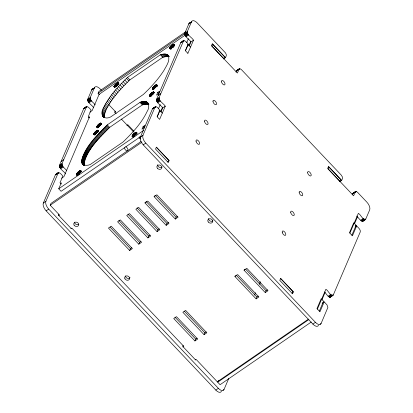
<?xml version="1.0" encoding="UTF-8"?>
<svg xmlns="http://www.w3.org/2000/svg" width="413" height="413" viewBox="0 0 413 413"><rect width="100%" height="100%" fill="white"/><g stroke="black" fill="none" stroke-linecap="round" stroke-linejoin="round"><path stroke-width="0.62" d="M81.691 161.426C84.582 146.445 97.148 135.464 107.261 124.881L139.971 102.388C147.374 98.583 151.034 105.759 147.002 111.727C141.396 123.394 132.32 132.976 123.146 141.927L90.215 164.57C87.231 165.892 81.542 165.943 81.691 161.426L84.066 163.935L84.288 165.406L81.913 162.898M84.066 163.935C86.957 148.954 99.523 137.973 109.636 127.39L142.346 104.897L146.202 104.071L148.964 104.468M168.05 55.259C170.677 60.355 166.274 65.956 163.971 70.365C158.236 79.286 151.044 87.189 143.357 94.463L110.648 116.956C103.302 120.725 99.59 113.658 103.586 107.685C109.197 95.981 118.288 86.374 127.488 77.401L160.383 54.784C163.14 53.86 166.971 53.246 168.845 56.096M102.202 115.248L104.577 117.757C103.797 111.918 107.783 106.719 110.627 101.975C116.146 93.901 122.79 86.642 129.863 79.91L162.758 57.293L166.506 56.529L168.845 56.762L166.47 54.253M152.34 88.785C153.951 89.6 156.429 86.575 157.116 84.944C155.665 84.138 151.117 87.995 153.135 89.621M76.297 174.637C77.851 175.515 80.458 172.417 81.072 170.76C79.508 170.135 75.13 173.821 77.086 175.473M96.627 127.044C98.036 128.123 100.7 124.881 101.376 123.353C100.091 122.32 95.382 126.316 97.406 127.958M132.031 136.244C133.378 137.39 136.161 134.086 136.786 132.521C135.402 131.628 130.854 135.516 132.821 137.08M65.646 173.94C64.041 171.127 59.038 169.134 59.482 165.283L83.632 108.82C86.616 104.603 88.754 107.215 91.082 110.075L88.268 116.652L89.538 117.994M66.57 170.455C65.161 168.39 61.516 166.553 62.043 163.527L86.58 106.647M93.488 107.488C91.934 104.856 87.251 102.899 87.726 99.244L91.898 89.497L94.453 87.737A6.417 3.196 55.5 0 1 100.132 88.924L101.459 90.318M95.227 104.866C93.772 102.615 89.766 100.731 90.282 97.483L94.453 87.737M161.003 111.959L162.722 107.938C161.116 105.124 156.114 103.136 156.558 99.285L180.708 42.823C183.692 38.605 185.829 41.212 188.158 44.072L185.344 50.649L187.889 53.339M318.537 325.268A6.391 3.18 55.5 0 1 312.878 324.086L143.223 144.86A6.391 3.18 55.5 0 1 140.394 137.08L142.955 135.319L155.025 107.091C156.801 105.346 158.778 109.497 159.908 110.095L157.085 116.698L159.63 119.383L165.277 106.182C163.677 103.369 158.675 101.376 159.119 97.525L183.651 40.644M223.438 58.997L225.488 57.588L226.262 55.776L226.257 54.454L225.462 52.843L197.207 22.921A6.417 3.196 55.5 0 0 191.529 21.739L188.973 23.5L184.802 33.247C184.353 37.103 189.361 39.101 190.971 41.919L189.257 45.931M187.869 53.313L193.527 40.159C191.921 37.346 186.913 35.342 187.357 31.486L191.529 21.739M113.88 86.637C114.881 88.15 117.922 84.588 118.557 83.204C117.705 81.686 112.573 86.069 114.669 87.473M93.565 134.158C94.51 135.727 97.607 132.124 98.232 130.761C97.437 129.176 92.249 133.616 94.355 134.994M169.614 48.28C170.471 49.932 173.651 46.271 174.26 44.934C173.553 43.262 168.282 47.758 170.404 49.116M149.33 95.718C149.883 97.654 153.419 93.787 153.941 92.476C153.275 90.772 148.014 95.264 150.125 96.554M221.461 391.266A6.391 3.18 55.5 0 1 215.803 390.089L46.148 210.862A6.391 3.18 55.5 0 1 43.319 203.077L55.394 174.849C58.372 170.646 60.51 173.233 62.833 176.093L60.009 182.696L61.279 184.038M43.319 203.077L45.879 201.322L58.336 172.675M58.631 215.72L59.544 215.09L50.216 205.23L51.005 203.382L141.153 141.406M99.394 94.696L98.093 93.317L98.883 91.469L185.845 31.677M141.179 136.233L61.103 191.296L58.729 188.787L61.258 182.871L60.344 183.501M58.883 214.104L58.46 215.096L71.186 228.534M115.263 111.138L114.84 112.124L116.156 113.518M143.099 126.595L141.969 129.233L143.796 127.978L144.927 125.335L143.099 126.595L144.287 127.849M157.673 92.502L156.542 95.145L158.37 93.885L159.501 91.247L157.673 92.502L158.86 93.756M140.394 137.08L152.469 108.851L155.598 106.621M158.494 108.686L160.244 104.587M186.697 42.704L188.426 38.657M157.26 116.858L159.939 110.586L162.314 113.095M185.494 50.804L188.163 44.558L190.538 47.067M160.621 111.778L162.619 107.096M188.824 45.791L190.558 41.744M144.989 202.943L147.73 201.059L168.932 223.464L166.191 225.348L144.989 202.943L145.386 202.019M129.661 250.469L132.397 248.585L111.195 226.179L108.454 228.064L129.661 250.469L130.451 248.621L131.819 247.676M167.838 162.092L168.628 160.239L156.331 147.245M169.108 160.554L168.261 162.536L155.536 149.093L156.382 147.116L169.108 160.554L168.086 161.261M154.121 196.665L156.863 194.781L178.065 217.186L175.329 219.071L154.121 196.665L154.519 195.741M138.794 244.186L141.535 242.302L120.328 219.897L117.591 221.781L138.794 244.186L139.584 242.338L140.957 241.399M147.926 237.909L150.668 236.024L129.465 213.619L126.724 215.503L147.926 237.909L148.716 236.06L150.089 235.116M157.059 231.631L159.8 229.747L138.598 207.341L135.856 209.226L157.059 231.631L157.854 229.783L159.222 228.838M166.191 225.348L166.986 223.5L168.814 222.246M235.968 72.058C236.592 69.947 239.777 67.365 241.533 69.745L341.205 175.04L342.367 176.903L342.475 178.54L341.701 180.357L339.656 181.766M175.329 219.071L176.119 217.223L177.487 216.278M183.16 345.387L182.732 346.378L195.457 359.816M194.936 340.947L197.677 339.063L176.47 316.657L173.734 318.542L194.936 340.947L195.726 339.099L197.099 338.154M204.068 334.669L206.81 332.785L185.607 310.38L182.866 312.264L204.068 334.669L204.863 332.821L206.232 331.876M234.925 276.473L237.666 274.588L258.868 296.993L256.132 298.878L234.925 276.473L235.322 275.548M244.062 270.19L246.798 268.305L268.006 290.711L265.265 292.595L244.062 270.19L244.455 269.266M254.563 295.042L255.559 292.714M259.297 283.989L260.293 281.661M256.132 298.878L256.922 297.03L258.29 296.085M265.265 292.595L266.055 290.747L267.428 289.807M222.994 390.213L224.016 389.505L228.725 378.499M292.089 293.385L292.884 291.537L280.582 278.543M293.38 291.836L292.533 293.819L279.792 280.391L280.659 278.398L293.38 291.836L292.358 292.543M352.181 194.828C352.805 192.716 355.996 190.135 357.746 192.515L366.863 202.148A6.36 3.165 55.5 0 1 369.681 209.897L365.784 219.014C362.149 224.352 359.491 218.673 356.693 216.03M317.411 309.074L325.888 289.27C328.118 289.941 330.328 296.875 333.306 294.954L360.275 231.889C360.802 229.349 357.999 227.584 356.667 225.926L355.134 226.98M349.894 233.113L358.36 213.335C360.864 214.497 362.268 219.922 365.551 219.329M356.667 225.926L352.439 235.802L349.501 232.679L353.745 222.772L356.12 225.281L351.876 235.188M320.07 324.21L321.092 323.508L327.901 307.375L326.998 304.897L324.195 301.862L319.956 311.763L316.947 308.635L321.19 298.728L323.565 301.242L319.321 311.144M311.278 322.026L220.083 384.715L217.708 382.206L218.456 380.456M259.741 284.134L260.479 282.404M321.887 299.9L325.17 292.234M354.653 223.443L357.622 216.515M362.996 221.089L363.223 220.774M330.751 296.71C328.175 298.599 326.053 292.574 324.215 291.965M91.671 90.034L94.226 88.274M188.741 24.031L191.302 22.276M87.726 99.244L90.282 97.483M87.628 99.698L90.184 97.938M87.628 99.967L90.184 98.206M184.802 33.247L187.357 31.486M87.664 100.256L90.22 98.501M98.093 93.317L187.259 31.94M87.732 100.566L90.292 98.805M184.704 33.969L187.259 32.209M87.835 100.886L90.395 99.125M184.74 34.258L187.296 32.498M87.969 101.211L90.524 99.456M184.807 34.568L187.368 32.808M88.129 101.541L90.69 99.781M184.91 34.888L187.466 33.128M187.6 33.453L99.089 94.371L92.161 110.57L89.879 112.14M88.315 101.861L90.875 100.101M185.205 35.539L187.76 33.783M88.527 102.176L91.082 100.416M185.391 35.864L187.951 34.103M185.602 36.174L188.158 34.413M89.002 102.744L91.557 100.989M186.077 36.747L188.633 34.986M83.86 108.505L86.761 106.59M83.632 108.82L86.973 106.575M85.661 107.659L86.689 106.952M180.935 42.503L183.837 40.588M180.708 42.823L184.048 40.572M182.226 42.007L183.248 41.305M190.971 41.919L193.527 40.159M187.249 45.187L188.163 44.558M88.578 117.447L89.492 116.817L63.938 176.599L61.656 178.168M114.566 112.315L115.48 111.686L108.96 104.799M61.114 161.473L63.674 159.712M158.189 95.47L160.75 93.715M59.482 165.283L62.043 163.527M59.384 165.737L61.94 163.976M59.384 166.005L61.945 164.245M156.558 99.285L159.119 97.525M59.42 166.294L61.981 164.534M156.46 99.734L159.015 97.979M59.493 166.599L62.048 164.839M156.46 100.003L159.02 98.242M59.591 166.914L62.151 165.159M156.496 100.292L159.057 98.531M156.568 100.596L159.124 98.841M59.725 167.239L62.28 165.484M156.666 100.917L159.227 99.156M59.885 167.564L62.44 165.809M156.801 101.242L159.356 99.481M60.071 167.885L62.626 166.129M156.961 101.567L159.516 99.807M60.277 168.199L62.838 166.439M157.146 101.887L159.702 100.127M157.353 102.197L159.914 100.442M60.747 168.767L63.308 167.007M157.823 102.765L160.383 101.009M126.863 125.309L127.777 124.685L133.967 131.226M55.621 174.534L58.522 172.619M55.394 174.849L58.729 172.603M56.911 174.038L58.956 172.634M152.469 108.851L155.025 107.091M152.696 108.536L155.293 106.957M155.52 106.982L153.249 108.366M162.722 107.938L165.277 106.182M159.026 111.211L159.939 110.586M58.729 188.787L143.574 130.446M236.432 70.974L239.561 68.744M239.767 68.728L236.659 70.659M50.216 205.23L141.948 142.165M46.148 210.862L48.708 209.102A6.391 3.18 55.5 0 1 45.879 201.322M143.223 144.86L145.784 143.105A6.391 3.18 55.5 0 1 142.955 135.319M70.928 228.714L71.841 228.084L183.8 346.383L182.887 347.013M352.872 193.429L355.774 191.513M352.645 193.743L355.98 191.498M354.674 192.582L356.207 191.524M360.678 220.243L363.239 218.482M361.194 220.712L363.755 218.957M361.458 220.903L364.018 219.143M361.721 221.053L364.276 219.293M355.206 225.911L356.12 225.281M361.974 221.161L364.529 219.406M362.216 221.234L364.772 219.473M362.444 221.26L365.784 219.014M362.65 221.244L365.391 219.432M195.184 360.007L196.098 359.377L217.31 381.793L308.516 319.089M328.206 296.178L330.761 294.423M328.722 296.653L331.278 294.892M328.985 296.839L331.541 295.078M329.244 296.988L331.804 295.228M329.502 297.102L332.057 295.341M329.739 297.169L332.3 295.414M329.966 297.2L333.306 294.954M330.178 297.184L332.733 295.424M330.364 297.128L333.079 295.269M322.15 303.271L324.195 301.862M217.708 382.206L308.903 319.517M215.803 390.089L218.363 388.328A6.391 3.18 55.5 0 0 224.016 389.505M312.878 324.086L315.439 322.331A6.391 3.18 55.5 0 0 321.092 323.508M239.375 68.801L237.361 73.013L211.915 46.127L212.762 44.145L225.488 57.588M355.588 191.57L353.574 195.783L328.129 168.896L328.975 166.914L341.701 180.357M84.206 108.345L84.882 108.428M55.967 174.379L56.4 174.389M353.218 193.269L353.652 193.284M173.852 44.346L174.642 45.182M173.754 44.372L174.549 45.208M173.656 44.403L174.446 45.239M173.548 44.444L174.338 45.28M173.434 44.496L174.622 45.75M173.315 44.552L174.503 45.807M173.186 44.619L173.981 45.456M173.057 44.692L174.245 45.946M172.923 44.774L174.11 46.029M172.784 44.862L173.971 46.117M172.644 44.955L173.832 46.21M172.5 45.058L173.687 46.313M172.35 45.167L173.537 46.421M172.2 45.28L173.388 46.535M172.051 45.399L173.238 46.654M171.901 45.523L173.088 46.777M171.751 45.652L173.336 47.325M171.601 45.781L173.186 47.454M171.457 45.915L172.644 47.17M171.307 46.055L172.495 47.309M171.168 46.194L172.355 47.449M171.023 46.333L172.211 47.588M170.889 46.478L172.076 47.732M170.755 46.623L171.942 47.877M170.626 46.762L171.813 48.016M170.507 46.906L171.694 48.161M170.388 47.046L171.576 48.3M170.275 47.185L171.462 48.44M170.171 47.325L171.359 48.579M170.073 47.459L171.261 48.713M169.986 47.588L171.173 48.842M169.903 47.717L171.09 48.971M169.826 47.841L171.013 49.095M169.758 47.96L170.554 48.796M169.702 48.068L170.497 48.904M169.655 48.176L170.445 49.013M167.611 54.836L169.196 56.596M167.084 54.506L169.062 56.596M165.773 54.093L168.148 56.602M164.994 54.015L167.368 56.524M164.131 54.02L166.506 56.529M163.197 54.118L165.572 56.627M162.185 54.299L164.56 56.808M161.096 54.568L163.471 57.077M160.383 54.784L162.758 57.293M156.46 84.655L157.25 85.491M156.351 84.696L157.146 85.532M156.238 84.748L157.033 85.584M156.119 84.799L157.307 86.054M155.995 84.866L157.183 86.121M155.866 84.939L157.054 86.193M155.732 85.021L156.919 86.276M155.593 85.109L156.78 86.363M155.453 85.202L156.641 86.456M155.309 85.3L156.496 86.554M155.159 85.408L156.346 86.663M155.014 85.522L156.202 86.776M154.865 85.641L156.052 86.895M154.715 85.765L155.902 87.019M154.56 85.894L155.747 87.148M154.416 86.023L155.603 87.277M154.266 86.157L155.453 87.411M154.116 86.296L155.309 87.551M153.977 86.436L155.164 87.69M153.832 86.575L155.02 87.83M153.698 86.72L154.885 87.974M153.564 86.859L154.751 88.114M153.435 87.004L154.622 88.258M153.311 87.148L154.498 88.403M153.192 87.288L154.379 88.542M153.078 87.427L154.266 88.681M152.975 87.566L154.163 88.821M152.877 87.701L154.064 88.955M152.784 87.83L153.972 89.084M152.702 87.959L153.491 88.795M152.624 88.083L153.419 88.919M152.557 88.201L153.352 89.038M152.5 88.315L153.29 89.151M152.449 88.423L153.244 89.26M152.407 88.521L153.202 89.358M152.376 88.619L153.171 89.456M152.356 88.707L153.146 89.544M153.615 91.872L154.405 92.708M153.528 91.887L154.323 92.724M153.435 91.913L154.23 92.749M153.337 91.944L154.126 92.78M153.228 91.985L154.018 92.822M153.115 92.032L153.904 92.868M152.991 92.089L153.786 92.925M152.867 92.156L153.657 92.992M152.738 92.228L153.925 93.483M152.603 92.311L153.791 93.565M152.464 92.398L153.651 93.653M152.32 92.497L153.507 93.751M152.175 92.6L153.362 93.854M152.03 92.703L153.218 93.957M151.881 92.817L153.068 94.071M151.731 92.935L152.918 94.19M151.581 93.059L152.769 94.314M151.432 93.188L152.619 94.443M151.282 93.323L152.469 94.577M151.132 93.457L152.32 94.711M150.988 93.596L152.175 94.851M150.843 93.736L152.03 94.99M150.704 93.875L151.891 95.129M150.569 94.019L151.757 95.274M150.435 94.159L151.623 95.413M150.306 94.303L151.494 95.558M150.182 94.448L151.37 95.702M150.069 94.587L151.256 95.842M149.955 94.727L151.143 95.981M149.852 94.866L151.039 96.121M149.754 95L150.941 96.255M149.661 95.129L150.848 96.384M149.578 95.258L150.766 96.513M149.506 95.377L150.693 96.632M149.439 95.496L150.229 96.332M149.382 95.609L150.172 96.446M127.488 77.401L129.863 79.91M126.445 78.393L128.82 80.902M147.255 102.352L148.639 103.766M147.049 102.207L148.628 103.88M146.827 102.078L148.406 103.751M146.589 101.959L148.566 104.05M146.336 101.856L148.313 103.947M146.073 101.768L148.448 104.277M145.794 101.696L148.169 104.205M145.5 101.639L147.875 104.148M124.783 80.019L127.158 82.528M145.19 101.593L147.565 104.102M144.87 101.562L147.245 104.071M144.535 101.546L146.909 104.055M144.189 101.546L146.563 104.055M143.827 101.562L146.202 104.071M143.456 101.588L145.83 104.097M143.068 101.629L145.443 104.138M142.666 101.686L145.04 104.195M123.146 81.655L125.521 84.164M142.258 101.758L144.633 104.267M141.829 101.846L144.204 104.355M141.396 101.944L143.77 104.453M140.947 102.057L143.321 104.566M140.487 102.187L142.862 104.696M139.971 102.388L142.346 104.897M121.541 83.307L123.915 85.816M118.087 82.672L118.882 83.509M117.994 82.698L118.784 83.534M117.886 82.734L118.681 83.571M119.977 84.964L122.351 87.473M117.777 82.781L118.567 83.617M117.659 82.832L118.846 84.087M117.54 82.894L118.727 84.149M117.411 82.967L118.598 84.221M117.277 83.039L118.464 84.293M117.142 83.127L118.33 84.381M117.003 83.219L118.19 84.474M116.858 83.318L118.046 84.572M116.714 83.421L117.901 84.675M116.564 83.529L117.751 84.784M116.414 83.648L117.602 84.902M116.265 83.767L117.452 85.021M116.115 83.896L117.302 85.15M115.965 84.025L117.153 85.279M118.454 86.627L120.828 89.136M115.816 84.159L117.003 85.414M115.671 84.293L116.858 85.548M115.526 84.433L116.714 85.687M115.382 84.572L116.569 85.827M115.242 84.717L116.43 85.971M115.108 84.856L116.296 86.111M114.979 85.001L116.167 86.255M114.85 85.145L116.038 86.4M114.731 85.284L115.919 86.539M114.618 85.424L115.805 86.678M114.509 85.563L115.697 86.818M116.977 88.284L119.352 90.793M114.406 85.703L115.594 86.957M114.313 85.832L115.501 87.086M114.225 85.961L115.015 86.797M114.148 86.09L114.938 86.926M114.076 86.209L114.866 87.045M114.014 86.322L114.804 87.158M113.962 86.436L114.752 87.272M113.916 86.539L114.706 87.375M115.552 89.936L117.927 92.445M114.179 91.578L116.554 94.087M112.863 93.204L115.242 95.713M111.613 94.809L113.988 97.318M110.421 96.394L112.795 98.903M109.3 97.948L111.675 100.457M108.252 99.466L110.627 101.975M107.277 100.953L109.651 103.462M136.259 132.175L137.049 133.012M136.151 132.206L136.946 133.043M136.053 132.243L136.848 133.079M135.944 132.289L136.734 133.125M135.825 132.346L137.013 133.6M135.701 132.408L136.889 133.662M145.784 143.105L315.439 322.331M135.572 132.475L136.76 133.729M135.438 132.558L136.626 133.812M135.304 132.64L136.491 133.895M139.274 136.827L140.601 138.231M106.378 102.393L108.753 104.902M135.159 132.733L136.347 133.988M135.02 132.831L136.207 134.086M134.87 132.94L136.058 134.194M134.726 133.048L135.913 134.302M121.422 119.078L133.704 132.057M138.969 137.622L140.286 139.011M134.576 133.167L135.763 134.421M134.426 133.291L135.614 134.545M134.271 133.414L135.459 134.669M134.122 133.544L135.314 134.798M133.977 133.678L135.165 134.932M105.558 103.792L107.932 106.301M133.827 133.817L135.015 135.072M133.683 133.957L134.87 135.211M133.544 134.096L134.731 135.35M133.404 134.24L134.592 135.495M133.285 134.364L134.473 135.619M133.141 134.524L134.328 135.779M133.017 134.669L134.204 135.923M104.814 105.145L107.189 107.654M132.893 134.808L134.08 136.063M132.774 134.958L133.962 136.213M132.676 135.087L133.864 136.342M132.573 135.221L133.76 136.476M132.48 135.356L133.667 136.61M132.392 135.485L133.187 136.321M132.315 135.609L133.11 136.445M132.248 135.727L133.038 136.564M132.186 135.841L133.373 137.095M132.134 135.954L132.924 136.791M104.159 106.44L106.533 108.949M132.093 136.053L132.883 136.889M132.057 136.151L132.847 136.987M103.586 107.685L105.96 110.194M103.1 108.867L105.475 111.376M102.703 109.987L105.078 112.496M102.393 111.045L104.768 113.554M102.176 112.031L104.551 114.54M102.047 112.945L104.422 115.454M102.011 113.792L104.386 116.301M102.063 114.556L104.437 117.065M102.439 115.857L104.019 117.529M102.76 116.389L103.962 117.669M245.735 269.276L266.055 290.747M107.261 124.881L109.636 127.39M106.554 125.521L108.929 128.03M105.867 126.182L108.242 128.691M105.186 126.843L107.561 129.352M100.726 122.991L101.521 123.828M100.617 123.033L101.412 123.869M100.504 123.079L101.299 123.915M100.385 123.136L101.572 124.39M104.504 127.509L106.879 130.018M100.261 123.203L101.448 124.458M100.132 123.275L101.319 124.53M99.998 123.358L101.185 124.612M99.858 123.446L101.046 124.7M99.719 123.539L100.906 124.793M99.574 123.642L100.762 124.896M103.833 128.18L106.208 130.689M99.425 123.75L100.612 125.005M99.275 123.864L100.462 125.118M99.125 123.983L100.313 125.237M98.975 124.106L100.163 125.361M98.826 124.23L100.013 125.485M103.162 128.851L105.542 131.36M98.676 124.365L99.863 125.619M98.531 124.499L99.719 125.753M98.382 124.638L99.569 125.893M98.237 124.778L99.425 126.032M98.098 124.917L99.285 126.171M102.501 129.527L104.876 132.036M97.964 125.062L99.151 126.316M97.829 125.201L99.017 126.455M97.7 125.346L98.888 126.6M97.576 125.49L98.764 126.745M97.458 125.629L98.645 126.884M101.846 130.198L104.221 132.712M97.349 125.769L98.537 127.023M97.241 125.908L98.428 127.163M97.143 126.042L97.938 126.879M97.055 126.171L98.242 127.426M96.972 126.301L98.16 127.555M96.895 126.424L97.685 127.261M101.195 130.88L103.57 133.389M96.828 126.543L97.623 127.38M96.771 126.652L97.561 127.488M96.719 126.76L97.514 127.596M96.652 126.956L97.442 127.793M100.55 131.556L102.925 134.065M236.159 275.089L256.922 297.03M99.91 132.232L102.285 134.746M97.876 130.188L98.666 131.024M97.783 130.209L98.578 131.045M97.69 130.234L98.48 131.071M97.587 130.265L98.377 131.102M97.478 130.312L98.268 131.148M97.36 130.363L98.155 131.2M97.241 130.42L98.031 131.257M97.112 130.493L97.907 131.329M99.28 132.914L101.655 135.423M96.983 130.565L98.17 131.819M96.843 130.647L98.036 131.902M96.704 130.74L97.891 131.995M96.565 130.838L97.752 132.093M96.42 130.942L97.607 132.196M96.27 131.05L97.458 132.305M98.655 133.595L101.03 136.104M96.121 131.164L97.308 132.418M95.971 131.288L97.158 132.542M95.821 131.411L97.009 132.666M95.671 131.541L96.859 132.795M95.522 131.67L96.709 132.924M98.036 134.271L100.411 136.78M95.377 131.809L96.565 133.063M155.355 195.282L176.119 217.223M95.227 131.948L96.415 133.203M95.088 132.088L96.275 133.342M94.949 132.227L96.136 133.482M97.427 134.953L99.801 137.462M94.809 132.372L95.997 133.626M94.68 132.516L95.868 133.771M94.551 132.656L95.739 133.91M94.432 132.8L95.62 134.055M94.314 132.94L95.506 134.194M96.828 135.629L99.203 138.138M94.205 133.079L95.393 134.333M94.102 133.213L95.289 134.468M94.009 133.347L95.197 134.602M93.921 133.476L94.711 134.313M93.839 133.606L94.634 134.442M93.766 133.724L94.954 134.979M96.234 136.311L98.609 138.82M93.705 133.843L94.494 134.679M93.648 133.951L94.438 134.788M93.601 134.06L94.396 134.896M95.651 136.987L98.026 139.496M95.078 137.658L97.453 140.167M94.51 138.334L96.885 140.843M93.952 139.005L96.327 141.514M93.405 139.671L95.78 142.18M92.868 140.337L95.243 142.846M92.342 140.998L94.716 143.507M91.825 141.659L94.2 144.168M91.319 142.315L93.694 144.824M90.824 142.965L93.199 145.474M146.223 201.565L166.986 223.5M90.339 143.61L92.713 146.119M89.869 144.251L92.244 146.76M89.404 144.891L91.779 147.4M88.955 145.521L91.33 148.03M88.521 146.145L90.896 148.654M88.093 146.77L90.468 149.279M87.68 147.384L90.055 149.893M87.277 147.988L89.652 150.497M86.89 148.592L89.265 151.101M86.513 149.186L88.888 151.695M86.152 149.774L88.527 152.283M85.801 150.353L88.181 152.862M85.465 150.926L87.84 153.435M85.145 151.494L87.52 154.003M84.835 152.046L87.21 154.555M137.09 207.842L157.854 229.783M84.541 152.593L86.916 155.102M84.257 153.135L86.637 155.644M83.994 153.667L86.369 156.176M83.741 154.183L86.116 156.692M83.498 154.699L85.878 157.208M83.276 155.2L85.651 157.709M83.065 155.691L85.439 158.2M82.874 156.171L85.248 158.68M82.693 156.646L85.068 159.155M82.523 157.105L84.897 159.614M82.373 157.554L84.748 160.063M82.239 157.993L84.613 160.507M82.115 158.422L84.489 160.931M82.011 158.84L84.386 161.349M81.919 159.248L84.293 161.757M81.841 159.64L84.216 162.149M81.779 160.022L84.159 162.531M81.738 160.394L84.113 162.903M81.707 160.75L84.082 163.259M81.691 161.096L84.066 163.605M81.702 161.746L84.082 164.255M81.733 162.051L84.107 164.56M81.779 162.345L84.154 164.854M81.841 162.629L84.216 165.138M82.006 163.15L83.984 165.241M82.11 163.388L84.061 165.525M82.368 163.832L83.953 165.505M127.958 214.12L148.716 236.06M80.54 170.492L81.33 171.328M80.432 170.523L81.227 171.359M80.334 170.559L81.129 171.395M80.225 170.605L81.015 171.441M80.107 170.657L80.896 171.493M79.983 170.719L80.772 171.555M79.854 170.791L80.643 171.627M79.719 170.868L80.907 172.123M79.585 170.956L80.772 172.211M79.441 171.049L80.628 172.304M79.301 171.147L80.489 172.402M79.151 171.25L80.339 172.505M79.007 171.364L80.194 172.619M78.857 171.483L80.045 172.737M78.707 171.601L79.895 172.856M78.558 171.731L79.745 172.985M78.408 171.86L79.595 173.114M78.258 171.994L79.446 173.248M78.109 172.128L79.694 173.801M77.964 172.267L79.151 173.522M77.825 172.412L79.012 173.666M77.685 172.551L79.27 174.224M77.567 172.68L78.754 173.935M77.422 172.84L78.609 174.095M77.298 172.98L78.485 174.234M77.174 173.124L78.362 174.379M77.055 173.269L78.243 174.523M76.957 173.403L78.145 174.658M76.854 173.537L78.042 174.792M76.761 173.672L77.949 174.926M76.679 173.796L77.866 175.05M76.596 173.925L77.391 174.761M76.529 174.043L77.319 174.88M76.467 174.157L77.262 174.993M76.415 174.265L77.603 175.52M76.374 174.369L77.164 175.205M76.338 174.467L77.128 175.303M76.312 174.554L77.107 175.391M118.82 220.403L139.584 242.338M110.132 227.145L130.451 248.621M184.539 311.345L204.863 332.821M174.967 317.158L195.726 339.099M48.708 209.102L218.363 388.328M188.973 23.5A6.417 3.196 55.5 0 1 190.718 22.41M213 220.681A2.555 2.117 23.2 0 1 210.047 220.955A2.555 2.117 23.2 0 1 208.591 218.462M130.054 277.639A2.555 2.117 23.2 0 1 127.204 278.217A2.555 2.117 23.2 0 1 125.449 275.853M162.128 166.888A2.555 2.117 23.2 0 1 159.191 167.198A2.555 2.117 23.2 0 1 157.699 164.72M78.831 224.192A2.555 2.117 23.2 0 1 76.121 224.362A2.555 2.117 23.2 0 1 74.557 222.184M125.8 146.672A2.555 1.27 55.5 0 1 127.911 149.604A2.555 1.27 55.5 0 1 126.517 150.75A2.555 1.27 55.5 0 1 124.406 147.818M91.898 89.497A6.417 3.196 55.5 0 1 93.643 88.408M212.261 43.845L211.471 45.693L223.769 58.687L224.564 56.839L212.261 43.845M328.459 166.625L327.669 168.473L339.966 181.467L340.761 179.619L328.459 166.625M307.67 172.866A2.555 1.27 55.5 0 0 310.607 175.969A2.555 1.27 55.5 0 0 309.987 172.438A2.555 1.27 55.5 0 0 307.67 172.866M196.056 141.236A2.555 1.27 55.5 0 0 198.999 144.344A2.555 1.27 55.5 0 0 198.374 140.807A2.555 1.27 55.5 0 0 196.056 141.236M204.533 121.432A2.555 1.27 55.5 0 0 207.471 124.535A2.555 1.27 55.5 0 0 206.851 121.004A2.555 1.27 55.5 0 0 204.533 121.432M282.244 232.282A2.555 1.27 55.5 0 0 285.182 235.389A2.555 1.27 55.5 0 0 284.562 231.853A2.555 1.27 55.5 0 0 282.244 232.282M299.193 192.67A2.555 1.27 55.5 0 0 302.13 195.777A2.555 1.27 55.5 0 0 301.511 192.241A2.555 1.27 55.5 0 0 299.193 192.67M290.716 212.478A2.555 1.27 55.5 0 0 293.658 215.581A2.555 1.27 55.5 0 0 293.034 212.05A2.555 1.27 55.5 0 0 290.716 212.478M221.482 81.82A2.555 1.27 55.5 0 0 224.424 84.923A2.555 1.27 55.5 0 0 223.8 81.392A2.555 1.27 55.5 0 0 221.482 81.82M213.01 101.624A2.555 1.27 55.5 0 0 215.947 104.732A2.555 1.27 55.5 0 0 215.323 101.195A2.555 1.27 55.5 0 0 213.01 101.624M74.113 225.157A2.555 2.117 23.2 0 0 78.434 225.632A2.555 2.117 23.2 0 0 76.235 222.137A2.555 2.117 23.2 0 0 74.113 225.157M157.384 168.236A2.555 2.117 23.2 0 0 161.669 168.292A2.555 2.117 23.2 0 0 159.072 164.978A2.555 2.117 23.2 0 0 157.384 168.236M124.948 278.832A2.555 2.117 23.2 0 0 129.259 279.487A2.555 2.117 23.2 0 0 127.24 275.925A2.555 2.117 23.2 0 0 124.948 278.832M208.25 221.977A2.555 2.117 23.2 0 0 212.545 222.091A2.555 2.117 23.2 0 0 209.995 218.751A2.555 2.117 23.2 0 0 208.25 221.977"/></g></svg>
